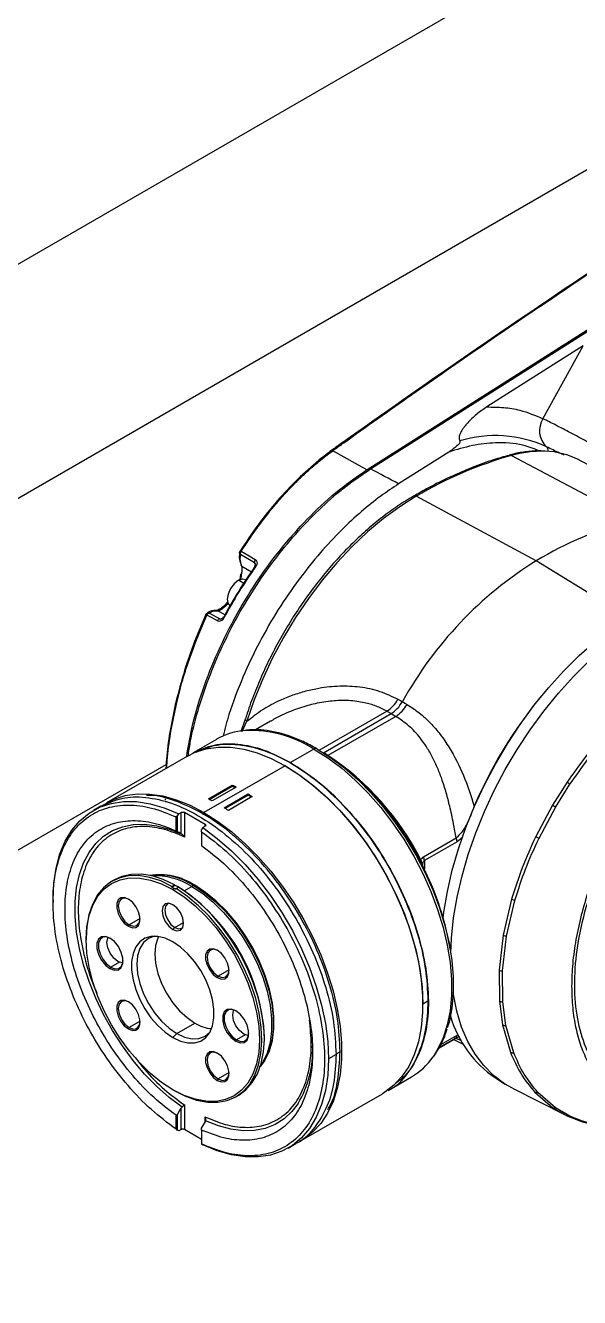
# Model space of a CAD drawing. Header units: millimetres. Extents: x 126 to 938, y 244 to 707.
# Drawn here: x 335.79 to 340.7, y 594.58 to 605.84 of the extents above; entities that cross this region are included whole.
import ezdxf

# ---------------------------------------------------------------- set-up
doc = ezdxf.new("R2010")
doc.units = ezdxf.units.MM

msp = doc.modelspace()

# ---------------------------------------------------------------- linework, layer by layer
at = {"color": 7, "linetype": 'Continuous', "lineweight": 25}
for p, q in [((365.351, 620.833), (270.403, 566.021)), ((347.136, 608.244), (308.504, 585.942)), ((338.829, 601.921), (343.322, 604.771)), ((338.845, 601.917), (343.322, 604.757)), ((340.728, 603.007), (339.875, 602.466)), ((340.372, 602.362), (340.728, 603.007)), ((338.812, 601.909), (338.51, 602.078)), ((339.537, 602.066), (339.094, 601.785)), ((340.093, 602.036), (341.279, 601.409)), ((341.78, 601.429), (340.693, 601.996)), ((340.312, 601.104), (339.25, 601.675)), ((337.818, 601.085), (337.695, 601.159)), ((337.818, 601.085), (337.824, 601.079)), ((337.825, 601.074), (337.818, 601.085)), ((341.026, 600.663), (340.312, 601.104)), ((337.705, 601.057), (337.791, 601.006)), ((337.723, 600.903), (337.675, 600.931)), ((337.387, 600.628), (337.301, 600.425)), ((337.387, 600.628), (337.391, 600.634)), ((337.419, 600.641), (337.512, 600.589)), ((337.557, 600.626), (337.491, 600.662)), ((337.31, 600.42), (337.396, 600.624)), ((337.512, 600.589), (337.521, 600.588)), ((337.119, 599.844), (337.073, 599.616)), ((337.08, 599.607), (337.127, 599.836)), ((338.39, 599.428), (338.988, 599.774)), ((338.428, 599.405), (339.028, 599.752)), ((339.069, 599.727), (338.468, 599.381)), ((338.988, 599.774), (339.028, 599.752)), ((339.028, 599.752), (339.069, 599.727)), ((337.736, 599.701), (337.696, 599.591)), ((337.708, 599.594), (337.75, 599.684)), ((337.96, 599.684), (337.827, 599.607)), ((337.482, 599.523), (337.275, 599.404)), ((338.344, 599.438), (338.137, 599.318)), ((319.787, 589.345), (337.035, 599.302)), ((337.225, 599.375), (336.508, 598.961)), ((338.088, 599.29), (337.37, 598.876)), ((338.092, 599.288), (338.088, 599.29)), ((338.664, 599.229), (338.631, 599.256)), ((337.409, 598.996), (337.621, 599.119)), ((337.417, 598.992), (337.621, 599.11)), ((337.656, 599.101), (337.444, 598.978)), ((337.621, 599.119), (337.621, 599.11)), ((337.621, 599.11), (337.647, 599.095)), ((340.585, 599.143), (340.457, 598.941)), ((340.485, 598.925), (340.611, 599.126)), ((337.028, 598.997), (337.028, 598.988)), ((337.028, 598.997), (337.028, 598.988)), ((337.028, 598.978), (337.029, 598.967)), ((337.55, 598.917), (337.763, 599.04)), ((337.763, 599.029), (337.559, 598.911)), ((337.798, 599.017), (337.586, 598.894)), ((337.763, 599.04), (337.763, 599.029)), ((337.79, 599.013), (337.763, 599.029)), ((340.457, 598.941), (340.308, 598.663)), ((336.458, 598.932), (336.391, 598.894)), ((337.137, 598.846), (337.123, 598.837)), ((337.123, 598.714), (337.123, 598.837)), ((337.137, 598.846), (337.147, 598.864)), ((337.137, 598.706), (337.137, 598.846)), ((337.147, 598.864), (337.169, 598.876)), ((337.169, 598.688), (337.169, 598.876)), ((337.197, 598.878), (337.381, 598.772)), ((337.197, 598.878), (337.197, 598.659)), ((337.359, 598.857), (337.37, 598.876)), ((339.766, 598.931), (339.763, 598.933)), ((340.337, 598.648), (340.485, 598.925)), ((337.123, 598.714), (337.137, 598.706)), ((337.359, 598.742), (337.349, 598.723)), ((337.349, 598.706), (337.349, 598.723)), ((337.381, 598.754), (337.359, 598.742)), ((337.381, 598.754), (337.381, 598.772)), ((337.169, 598.688), (337.176, 598.684)), ((337.349, 598.706), (337.349, 598.583)), ((339.602, 598.649), (339.313, 598.482)), ((339.611, 598.617), (339.322, 598.45)), ((339.662, 598.658), (339.611, 598.617)), ((339.304, 598.422), (339.306, 598.412)), ((339.322, 598.45), (339.322, 598.373)), ((336.578, 598.28), (336.555, 598.267)), ((337.084, 598.216), (337.113, 598.233)), ((337.087, 598.222), (337.11, 598.235)), ((337.094, 598.194), (337.101, 598.206)), ((337.11, 598.235), (337.113, 598.233)), ((337.123, 598.202), (337.145, 598.215)), ((337.135, 598.221), (337.131, 598.223)), ((337.196, 598.183), (337.262, 598.221)), ((337.289, 598.232), (337.28, 598.229)), ((336.034, 598.104), (336.034, 598.083)), ((340.094, 598.11), (340.019, 597.791)), ((340.049, 597.781), (340.124, 598.098)), ((336.805, 597.938), (336.708, 597.882)), ((336.708, 597.882), (336.701, 597.869)), ((337.112, 597.859), (337.094, 597.841)), ((337.112, 597.859), (337.189, 597.903)), ((336.327, 597.763), (336.327, 597.751)), ((339.55, 597.665), (339.544, 597.703)), ((340.019, 597.791), (339.983, 597.481)), ((340.013, 597.473), (340.049, 597.781)), ((336.545, 597.507), (336.537, 597.495)), ((336.621, 597.551), (336.545, 597.507)), ((337.592, 597.483), (337.495, 597.427)), ((339.983, 597.481), (339.986, 597.206)), ((337.495, 597.427), (337.488, 597.415)), ((340.016, 597.2), (340.013, 597.473)), ((339.308, 597.181), (339.353, 597.208)), ((339.308, 597.177), (339.308, 597.181)), ((339.986, 597.206), (340.014, 596.996)), ((340.044, 596.991), (340.016, 597.2)), ((336.805, 597.028), (336.708, 596.972)), ((336.708, 596.972), (336.701, 596.96)), ((337.13, 596.92), (337.094, 596.885)), ((337.13, 596.92), (337.289, 597.012)), ((340.014, 596.996), (340.084, 596.754)), ((340.113, 596.75), (340.044, 596.991)), ((337.658, 596.864), (337.651, 596.852)), ((337.735, 596.908), (337.658, 596.864)), ((337.905, 596.878), (337.905, 596.887)), ((339.454, 596.794), (339.585, 596.87)), ((339.456, 596.798), (339.602, 596.882)), ((339.467, 596.821), (339.611, 596.904)), ((339.583, 596.868), (339.664, 596.826)), ((339.602, 596.882), (339.636, 596.893)), ((338.54, 596.734), (338.473, 596.696)), ((338.537, 596.736), (338.576, 596.759)), ((337.592, 596.574), (337.495, 596.518)), ((337.495, 596.518), (337.488, 596.505)), ((339, 596.416), (339.207, 596.536)), ((339.951, 596.526), (340.037, 596.471)), ((337.094, 596.422), (337.105, 596.416)), ((337.655, 596.361), (337.678, 596.374)), ((338.232, 595.973), (338.95, 596.387)), ((340.101, 596.435), (340.573, 596.197)), ((340.3, 596.4), (340.458, 596.263)), ((340.484, 596.262), (340.327, 596.397)), ((337.176, 596.268), (337.169, 596.259)), ((337.169, 596.07), (337.169, 596.259)), ((337.197, 596.287), (337.197, 596.069)), ((340.458, 596.263), (340.573, 596.198)), ((340.609, 596.189), (340.484, 596.262)), ((337.137, 596.203), (337.123, 596.196)), ((337.123, 596.073), (337.123, 596.196)), ((337.137, 596.064), (337.137, 596.203)), ((337.349, 596.081), (337.381, 596.136)), ((337.381, 596.136), (337.381, 596.181)), ((337.385, 596.147), (337.381, 596.136)), ((340.573, 596.198), (340.585, 596.191)), ((337.123, 596.073), (337.137, 596.064)), ((337.147, 596.058), (337.137, 596.064)), ((337.169, 596.07), (337.147, 596.058)), ((337.349, 595.981), (337.197, 596.069)), ((337.349, 596.065), (337.349, 596.081)), ((337.349, 596.065), (337.349, 595.942)), ((337.349, 595.941), (337.359, 595.935)), ((338.116, 595.906), (338.183, 595.945))]:
    msp.add_line(p, q, dxfattribs=at)
at = {"color": 7, "linetype": 'Continuous', "lineweight": 25, "flags": 128}
for points in [[(338.596, 602.15), (338.596, 602.15), (338.594, 602.149)], [(338.498, 602.079), (338.497, 602.079), (338.497, 602.079)], [(339.25, 601.675), (339.104, 601.583), (338.96, 601.478), (338.818, 601.359), (338.68, 601.228), (338.546, 601.085), (338.417, 600.933), (338.295, 600.771), (338.181, 600.601), (338.075, 600.425), (337.978, 600.244), (337.891, 600.059), (337.815, 599.872), (337.75, 599.684)], [(337.701, 601.188), (337.77, 601.147), (337.824, 601.114)], [(337.819, 601.057), (337.819, 601.057), (337.819, 601.056), (337.82, 601.055), (337.822, 601.053)], [(337.675, 600.931), (337.637, 600.901), (337.606, 600.859), (337.585, 600.81), (337.577, 600.763), (337.585, 600.724), (337.606, 600.7), (337.606, 600.7)], [(337.675, 600.931), (337.712, 600.944), (337.743, 600.938)], [(337.489, 600.572), (337.437, 600.601), (337.396, 600.624)], [(339.489, 597.942), (339.495, 597.994), (339.526, 598.178), (339.569, 598.365), (339.624, 598.554), (339.69, 598.744), (339.767, 598.933), (339.854, 599.12), (339.951, 599.304), (340.057, 599.483), (340.171, 599.656), (340.292, 599.822), (340.42, 599.98), (340.554, 600.127), (340.692, 600.265), (340.834, 600.391), (340.979, 600.504), (341.126, 600.605)], [(339.556, 597.632), (339.562, 597.763), (339.581, 597.943), (339.612, 598.127), (339.655, 598.315), (339.71, 598.504), (339.776, 598.695), (339.853, 598.884), (339.941, 599.072), (340.038, 599.256), (340.144, 599.435), (340.258, 599.608), (340.38, 599.774), (340.509, 599.932), (340.642, 600.08), (340.781, 600.218), (340.924, 600.344), (341.069, 600.458), (341.215, 600.558)], [(337.127, 599.836), (337.125, 599.837), (337.123, 599.838), (337.122, 599.839), (337.121, 599.84), (337.12, 599.841), (337.119, 599.842), (337.119, 599.843), (337.119, 599.844)], [(339.127, 599.857), (339.15, 599.843), (339.168, 599.832)], [(337.736, 599.701), (337.735, 599.699), (337.736, 599.696), (337.739, 599.692), (337.744, 599.688), (337.75, 599.684)], [(337.225, 599.375), (337.293, 599.409), (337.391, 599.44), (337.496, 599.455), (337.607, 599.453), (337.723, 599.436), (337.842, 599.403), (337.964, 599.354), (338.088, 599.29)], [(338.344, 599.438), (338.468, 599.36), (338.59, 599.267), (338.709, 599.163), (338.825, 599.046), (338.936, 598.919), (339.041, 598.783), (339.139, 598.64), (339.228, 598.49), (339.309, 598.335), (339.379, 598.177), (339.439, 598.018), (339.488, 597.858), (339.525, 597.701), (339.55, 597.547), (339.562, 597.398), (339.562, 597.255), (339.55, 597.12), (339.525, 596.995), (339.488, 596.88), (339.439, 596.777), (339.399, 596.713)], [(338.371, 599.439), (338.494, 599.361), (338.614, 599.27), (338.733, 599.167), (338.847, 599.051), (338.957, 598.926), (339.061, 598.791), (339.158, 598.649), (339.246, 598.5), (339.326, 598.347), (339.396, 598.191), (339.455, 598.033), (339.503, 597.876), (339.54, 597.72), (339.565, 597.567), (339.577, 597.42), (339.577, 597.279), (339.565, 597.145), (339.54, 597.021), (339.525, 596.97)], [(338.088, 599.29), (338.211, 599.211), (338.333, 599.119), (338.453, 599.015), (338.569, 598.898), (338.68, 598.771), (338.785, 598.635), (338.882, 598.491), (338.972, 598.341), (339.052, 598.187), (339.123, 598.029), (339.183, 597.87), (339.232, 597.71), (339.269, 597.553), (339.293, 597.399), (339.306, 597.249), (339.306, 597.107), (339.293, 596.972), (339.269, 596.847), (339.232, 596.732), (339.183, 596.629), (339.123, 596.539), (339.052, 596.462), (338.972, 596.401), (338.95, 596.387)], [(338.091, 599.288), (338.218, 599.207), (338.344, 599.111), (338.467, 599.002), (338.586, 598.881), (338.699, 598.749), (338.806, 598.607), (338.905, 598.457), (338.995, 598.301), (339.075, 598.141), (339.145, 597.978), (339.202, 597.813), (339.248, 597.65), (339.281, 597.489), (339.301, 597.332), (339.308, 597.181)], [(338.466, 599.38), (338.467, 599.38), (338.468, 599.381)], [(336.034, 598.104), (336.04, 598.249), (336.061, 598.384), (336.095, 598.509), (336.142, 598.621), (336.201, 598.719), (336.272, 598.803), (336.354, 598.871), (336.446, 598.922), (336.548, 598.956), (336.657, 598.973), (336.773, 598.972), (336.894, 598.953), (337.019, 598.917), (337.147, 598.864)], [(336.47, 598.937), (336.486, 598.948), (336.576, 598.994), (336.673, 599.025), (336.778, 599.04), (336.889, 599.039), (337.005, 599.022), (337.125, 598.989), (337.247, 598.94), (337.37, 598.876)], [(337.37, 598.876), (337.493, 598.797), (337.616, 598.705), (337.735, 598.6), (337.851, 598.484), (337.962, 598.357), (338.067, 598.221), (338.165, 598.077), (338.254, 597.927), (338.335, 597.772), (338.405, 597.615), (338.465, 597.455), (338.514, 597.296), (338.551, 597.138), (338.576, 596.984), (338.588, 596.835), (338.588, 596.692), (338.576, 596.558), (338.551, 596.432), (338.514, 596.318), (338.465, 596.215), (338.405, 596.124), (338.335, 596.048), (338.254, 595.986), (338.213, 595.963)], [(337.176, 596.268), (337.063, 596.354), (336.952, 596.452), (336.845, 596.561), (336.744, 596.681), (336.649, 596.81), (336.561, 596.945), (336.482, 597.087), (336.412, 597.232), (336.353, 597.379), (336.305, 597.527), (336.268, 597.673), (336.243, 597.817), (336.231, 597.955), (336.231, 598.087), (336.243, 598.212), (336.268, 598.326), (336.305, 598.43), (336.353, 598.522), (336.412, 598.601), (336.482, 598.666), (336.561, 598.716), (336.649, 598.75), (336.744, 598.769), (336.845, 598.772), (336.952, 598.758), (337.063, 598.729), (337.176, 598.684)], [(337.359, 598.742), (337.487, 598.647), (337.613, 598.538), (337.734, 598.417), (337.85, 598.284), (337.959, 598.141), (338.06, 597.99), (338.153, 597.832), (338.235, 597.67), (338.306, 597.504), (338.365, 597.337), (338.412, 597.171), (338.446, 597.008), (338.466, 596.849), (338.473, 596.696)], [(337.169, 598.688), (337.151, 598.698), (337.137, 598.706)], [(337.087, 598.222), (336.987, 598.27), (336.888, 598.302), (336.793, 598.317), (336.703, 598.315), (336.62, 598.296), (336.546, 598.261), (336.48, 598.21), (336.425, 598.143), (336.382, 598.063), (336.351, 597.97), (336.333, 597.866), (336.327, 597.763)], [(337.094, 596.422), (336.994, 596.487), (336.896, 596.567), (336.801, 596.659), (336.711, 596.762), (336.627, 596.875), (336.552, 596.995), (336.486, 597.12), (336.43, 597.248), (336.385, 597.378), (336.353, 597.506), (336.334, 597.631), (336.327, 597.751), (336.334, 597.863), (336.353, 597.965), (336.385, 598.056), (336.43, 598.134), (336.486, 598.199), (336.552, 598.247), (336.627, 598.28), (336.711, 598.297), (336.801, 598.296), (336.896, 598.278), (336.994, 598.244), (337.094, 598.194)], [(337.11, 598.235), (337.009, 598.283), (336.911, 598.315), (336.816, 598.33), (336.726, 598.328), (336.643, 598.309), (336.578, 598.28)], [(339.331, 598.353), (339.331, 598.353), (339.331, 598.353), (339.331, 598.352)], [(337.094, 598.194), (337.194, 598.128), (337.293, 598.049), (337.388, 597.957), (337.478, 597.854), (337.561, 597.741), (337.637, 597.621), (337.703, 597.496), (337.759, 597.367), (337.803, 597.238), (337.835, 597.109), (337.855, 596.984), (337.861, 596.865), (337.855, 596.753), (337.835, 596.651), (337.803, 596.56), (337.759, 596.481), (337.703, 596.417), (337.637, 596.368), (337.561, 596.335), (337.478, 596.319), (337.388, 596.32), (337.293, 596.337), (337.194, 596.372), (337.094, 596.422)], [(337.105, 596.416), (337.206, 596.365), (337.305, 596.331), (337.401, 596.313), (337.491, 596.311), (337.575, 596.327), (337.652, 596.36), (337.719, 596.408), (337.776, 596.472), (337.821, 596.55), (337.854, 596.641), (337.875, 596.743), (337.883, 596.855), (337.877, 596.974), (337.859, 597.1), (337.828, 597.229), (337.784, 597.359), (337.73, 597.489), (337.664, 597.615), (337.589, 597.737), (337.506, 597.851), (337.417, 597.957), (337.322, 598.051), (337.223, 598.133), (337.123, 598.202)], [(337.678, 596.374), (337.741, 596.421), (337.798, 596.485), (337.844, 596.563), (337.877, 596.654), (337.898, 596.756), (337.905, 596.868), (337.9, 596.987), (337.881, 597.113), (337.85, 597.242), (337.807, 597.372), (337.752, 597.502), (337.687, 597.628), (337.612, 597.75), (337.529, 597.864), (337.439, 597.97), (337.344, 598.064), (337.246, 598.147), (337.145, 598.215)], [(337.262, 598.221), (337.359, 598.158), (337.453, 598.081), (337.544, 597.991), (337.63, 597.89), (337.709, 597.781), (337.779, 597.664), (337.84, 597.542), (337.89, 597.418), (337.929, 597.294), (337.955, 597.171), (337.968, 597.053), (337.968, 596.942), (337.955, 596.839), (337.929, 596.747), (337.89, 596.667), (337.873, 596.641)], [(337.28, 598.229), (337.376, 598.166), (337.47, 598.089), (337.56, 597.999), (337.646, 597.899), (337.724, 597.789), (337.795, 597.673), (337.855, 597.552), (337.905, 597.428), (337.944, 597.304), (337.97, 597.182), (337.983, 597.064), (337.983, 596.953), (337.97, 596.851), (337.944, 596.759), (337.905, 596.679), (337.869, 596.628)], [(337.866, 596.624), (337.913, 596.687), (337.951, 596.766), (337.977, 596.858), (337.99, 596.96), (337.99, 597.071), (337.977, 597.188), (337.951, 597.31), (337.913, 597.433), (337.863, 597.557), (337.802, 597.678), (337.732, 597.794), (337.654, 597.903), (337.569, 598.003), (337.478, 598.092), (337.384, 598.169), (337.289, 598.232)], [(336.701, 598.11), (336.665, 598.124), (336.633, 598.121), (336.61, 598.102), (336.598, 598.07), (336.598, 598.028), (336.61, 597.982), (336.633, 597.936), (336.665, 597.897), (336.701, 597.869)], [(336.704, 598.108), (336.67, 598.119), (336.639, 598.113), (336.618, 598.089), (336.61, 598.05), (336.618, 598.003), (336.639, 597.954), (336.67, 597.912), (336.708, 597.882)], [(336.701, 597.869), (336.736, 597.856), (336.768, 597.859), (336.791, 597.877), (336.803, 597.91), (336.803, 597.951), (336.791, 597.998), (336.768, 598.043), (336.736, 598.082), (336.701, 598.11)], [(337.094, 598.06), (337.058, 598.073), (337.027, 598.067), (337.007, 598.043), (336.999, 598.006), (337.007, 597.96), (337.027, 597.912), (337.058, 597.871), (337.094, 597.841)], [(337.058, 598.073), (337.049, 598.069), (337.03, 598.047), (337.024, 598.012), (337.03, 597.969), (337.049, 597.925), (337.078, 597.886), (337.112, 597.859)], [(337.094, 597.841), (337.131, 597.829), (337.161, 597.835), (337.182, 597.858), (337.189, 597.896), (337.182, 597.942), (337.161, 597.99), (337.131, 598.031), (337.094, 598.06)], [(336.708, 597.882), (336.745, 597.869), (336.776, 597.875), (336.797, 597.899), (336.805, 597.934)], [(337.112, 597.859), (337.146, 597.847), (337.174, 597.853), (337.182, 597.858)], [(336.537, 597.764), (336.498, 597.779), (336.462, 597.776), (336.436, 597.755), (336.423, 597.719), (336.423, 597.672), (336.436, 597.62), (336.462, 597.569), (336.498, 597.526), (336.537, 597.495)], [(336.541, 597.762), (336.507, 597.774), (336.474, 597.771), (336.45, 597.751), (336.437, 597.718), (336.437, 597.674), (336.45, 597.625), (336.474, 597.577), (336.507, 597.536), (336.545, 597.507)], [(336.511, 597.726), (336.518, 597.765), (336.521, 597.771)], [(336.652, 597.545), (336.645, 597.545), (336.608, 597.558), (336.571, 597.588), (336.539, 597.63), (336.518, 597.679), (336.511, 597.726)], [(336.537, 597.495), (336.577, 597.48), (336.612, 597.483), (336.638, 597.504), (336.652, 597.54), (336.652, 597.586), (336.638, 597.638), (336.612, 597.689), (336.577, 597.733), (336.537, 597.764)], [(337.094, 597.731), (337.027, 597.763), (336.962, 597.779), (336.901, 597.779), (336.847, 597.763), (336.802, 597.732), (336.766, 597.686), (336.742, 597.627), (336.729, 597.558), (336.729, 597.479), (336.742, 597.396), (336.766, 597.309), (336.802, 597.222), (336.847, 597.138), (336.901, 597.059), (336.962, 596.99), (337.027, 596.931), (337.094, 596.885)], [(336.932, 597.781), (336.88, 597.761), (336.836, 597.725), (336.803, 597.673), (336.783, 597.608), (336.776, 597.532), (336.783, 597.449), (336.803, 597.361), (336.836, 597.271), (336.88, 597.184), (336.933, 597.102), (336.994, 597.029), (337.061, 596.968), (337.13, 596.92)], [(336.968, 597.778), (336.962, 597.765), (336.942, 597.7), (336.935, 597.624), (336.942, 597.541), (336.962, 597.452), (336.995, 597.363), (337.039, 597.276), (337.092, 597.194), (337.153, 597.121), (337.22, 597.06), (337.289, 597.012)], [(337.094, 596.885), (337.162, 596.853), (337.227, 596.837), (337.287, 596.837), (337.341, 596.853), (337.387, 596.884), (337.422, 596.93), (337.447, 596.989), (337.459, 597.058), (337.459, 597.136), (337.447, 597.22), (337.422, 597.307), (337.387, 597.394), (337.341, 597.478), (337.287, 597.556), (337.227, 597.626), (337.162, 597.685), (337.094, 597.731)], [(337.488, 597.656), (337.452, 597.669), (337.421, 597.666), (337.398, 597.648), (337.385, 597.615), (337.385, 597.574), (337.398, 597.527), (337.421, 597.482), (337.452, 597.443), (337.488, 597.415)], [(337.492, 597.654), (337.458, 597.665), (337.426, 597.658), (337.405, 597.634), (337.398, 597.595), (337.405, 597.548), (337.426, 597.5), (337.458, 597.457), (337.495, 597.427)], [(337.488, 597.415), (337.524, 597.401), (337.555, 597.404), (337.578, 597.423), (337.591, 597.455), (337.591, 597.497), (337.578, 597.543), (337.555, 597.589), (337.524, 597.628), (337.488, 597.656)], [(336.545, 597.507), (336.582, 597.493), (336.615, 597.496), (336.639, 597.515), (336.652, 597.549), (336.654, 597.566)], [(337.495, 597.427), (337.532, 597.414), (337.564, 597.42), (337.585, 597.445), (337.592, 597.479)], [(340.101, 596.435), (340.032, 596.475), (339.935, 596.547), (339.849, 596.635), (339.772, 596.736), (339.707, 596.85), (339.652, 596.977), (339.61, 597.116), (339.579, 597.264), (339.577, 597.279)], [(336.701, 597.201), (336.665, 597.214), (336.633, 597.211), (336.61, 597.193), (336.598, 597.161), (336.598, 597.119), (336.61, 597.072), (336.633, 597.027), (336.665, 596.988), (336.701, 596.96)], [(336.704, 597.199), (336.67, 597.21), (336.639, 597.204), (336.618, 597.179), (336.61, 597.141), (336.618, 597.093), (336.639, 597.045), (336.67, 597.002), (336.708, 596.972)], [(336.701, 596.96), (336.736, 596.947), (336.768, 596.95), (336.791, 596.968), (336.803, 597), (336.803, 597.042), (336.791, 597.089), (336.768, 597.134), (336.736, 597.173), (336.701, 597.201)], [(337.651, 597.121), (337.611, 597.136), (337.576, 597.133), (337.55, 597.112), (337.536, 597.076), (337.536, 597.029), (337.55, 596.977), (337.576, 596.926), (337.611, 596.883), (337.651, 596.852)], [(336.708, 596.972), (336.745, 596.959), (336.776, 596.965), (336.797, 596.99), (336.805, 597.024)], [(337.655, 597.119), (337.621, 597.131), (337.588, 597.128), (337.563, 597.109), (337.55, 597.075), (337.55, 597.031), (337.563, 596.982), (337.588, 596.934), (337.621, 596.893), (337.658, 596.864)], [(337.625, 597.083), (337.632, 597.122), (337.635, 597.128)], [(337.765, 596.902), (337.759, 596.902), (337.722, 596.915), (337.685, 596.945), (337.653, 596.988), (337.632, 597.036), (337.625, 597.083)], [(337.651, 596.852), (337.691, 596.837), (337.726, 596.84), (337.752, 596.861), (337.766, 596.897), (337.766, 596.943), (337.752, 596.995), (337.726, 597.046), (337.691, 597.09), (337.651, 597.121)], [(337.13, 596.92), (337.199, 596.888), (337.265, 596.873), (337.326, 596.875), (337.38, 596.895), (337.423, 596.931)], [(337.658, 596.864), (337.696, 596.85), (337.729, 596.853), (337.753, 596.872), (337.766, 596.906), (337.768, 596.923)], [(338.473, 596.696), (338.466, 596.551), (338.446, 596.415), (338.412, 596.291), (338.365, 596.179), (338.306, 596.08), (338.235, 595.997), (338.153, 595.929), (338.06, 595.878), (337.959, 595.843), (337.85, 595.827), (337.734, 595.828), (337.613, 595.846), (337.487, 595.882), (337.359, 595.935)], [(337.488, 596.746), (337.452, 596.76), (337.421, 596.757), (337.398, 596.738), (337.385, 596.706), (337.385, 596.664), (337.398, 596.618), (337.421, 596.572), (337.452, 596.533), (337.488, 596.505)], [(337.492, 596.744), (337.458, 596.755), (337.426, 596.749), (337.405, 596.725), (337.398, 596.686), (337.405, 596.639), (337.426, 596.59), (337.458, 596.548), (337.495, 596.518)], [(337.488, 596.505), (337.524, 596.492), (337.555, 596.495), (337.578, 596.514), (337.591, 596.546), (337.591, 596.587), (337.578, 596.634), (337.555, 596.679), (337.524, 596.718), (337.488, 596.746)], [(337.495, 596.518), (337.532, 596.505), (337.564, 596.511), (337.585, 596.535), (337.592, 596.57)], [(337.137, 596.203), (337.155, 596.234), (337.169, 596.259)], [(338.203, 596.301), (338.149, 596.229), (338.079, 596.165), (338, 596.115), (337.912, 596.08), (337.817, 596.062), (337.716, 596.059), (337.609, 596.073), (337.498, 596.102), (337.385, 596.147)]]:
    msp.add_lwpolyline(points, dxfattribs=at)
at = {"color": 7, "linetype": 'Continuous', "lineweight": 25}
for centre, radius, start, end in [((340.535, 602.256), 0.194, 147.0692, 227.3399), ((339.951, 601.124), 1.088, 65.4397, 106.886), ((338.601, 602.137), 0.014, 59.3895, 110.5784), ((340.375, 602.08), 0.0438, 348.464, 49.7187), ((338.394, 601.99), 0.00781, 115.8933, 159.253), ((338.395, 601.984), 0.0134, 58.3052, 111.1472), ((338.503, 602.066), 0.0141, 59.7869, 110.5511), ((341.08, 598.565), 3.609, 105.8767, 120.486), ((340.079, 602.012), 0.028, 60.0731, 105.6276), ((340.364, 601.086), 0.988, 88.5248, 105.8792), ((340.369, 601.359), 0.715, 63.0548, 88.392), ((322.335, 570.484), 35.505, 61.8348, 62.2898), ((339.236, 601.654), 0.0244, 56.4207, 115.0341), ((342.168, 597.949), 3.661, 106.1219, 120.4707), ((337.846, 601.095), 0.0291, 137.9392, 199.9273), ((342.13, 598.193), 3.433, 121.9892, 151.0059), ((341.231, 598.634), 4.175, 144.5796, 151.9539), ((337.718, 601.074), 0.021, 193.6445, 234.4726), ((337.82, 601.044), 0.0138, 47.3589, 91.73), ((337.482, 600.642), 0.0222, 64.6382, 91.0903), ((337.513, 600.563), 0.0261, 93.1894, 160.2242), ((337.537, 600.593), 0.00947, 56.1565, 84.5926), ((337.56, 600.627), 0.033, 227.5418, 245.4064), ((337.315, 600.437), 0.0178, 220.1088, 253.3263), ((343.404, 597.379), 3.958, 138.3538, 156.8846), ((338.845, 600.009), 0.276, 301.2649, 331.741), ((338.905, 599.982), 0.303, 302.6728, 330.3334), ((337.083, 599.616), 0.0103, 183.9135, 252.6305), ((337.784, 598.994), 0.61, 94.4519, 119.682), ((337.783, 598.564), 1.038, 57.2988, 92.585), ((338.359, 599.419), 0.0238, 57.5695, 126.8668), ((337.128, 597.36), 2.425, 26.8731, 56.4463), ((337.008, 597.279), 2.558, 27.2509, 49.6714), ((338.563, 596.097), 3.657, 55.9405, 56.4375), ((340.835, 599.531), 0.701, 237.3712, 239.9724), ((339.54, 598.615), 0.0708, 1.7795, 29.2274), ((340.449, 598.892), 0.268, 238.4666, 245.2686), ((339.313, 598.413), 0.0484, 116.8878, 129.3384), ((339.32, 598.417), 0.0166, 164.2915, 201.3717), ((339.251, 598.448), 0.0708, 1.7778, 29.229), ((336.98, 597.772), 0.553, 56.083, 99.6187), ((336.964, 597.746), 0.577, 56.7974, 96.994), ((336.936, 597.708), 0.608, 57.5182, 92.7662), ((337.137, 597.275), 2.444, 10.0785, 26.1327), ((336.233, 596.811), 1.674, 2.6054, 57.3946), ((337.301, 598.155), 0.077, 106.5441, 120.4872), ((340.155, 598.219), 0.125, 240.9194, 255.4658), ((336.228, 596.808), 1.68, 17.8228, 42.1717), ((340.064, 597.876), 0.0957, 242.2109, 261.121), ((340.018, 597.55), 0.0778, 243.4833, 266.5085), ((340.014, 597.266), 0.0659, 244.4191, 271.1942), ((340.523, 597.362), 1.013, 196.5407, 235.5875), ((337.457, 597.279), 0.316, 237.8205, 266.6071), ((340.039, 597.049), 0.0586, 245.1025, 274.6909), ((337.41, 596.772), 0.923, 329.3294, 2.2714), ((339.585, 596.902), 0.0262, 310.7938, 4.8109), ((338.899, 597.062), 0.61, 300.3313, 325.0553), ((340.105, 596.8), 0.0512, 245.6542, 278.6288), ((340.317, 596.437), 0.0408, 245.7815, 284.246), ((340.474, 596.297), 0.0364, 245.1924, 286.2148), ((340.599, 596.221), 0.0337, 244.601, 287.1935)]:
    msp.add_arc(centre, radius, start, end, dxfattribs=at)
for points, knots in [([(340.777, 603.653), (340.408, 603.404), (339.677, 602.911), (338.956, 602.403), (338.599, 602.15)], [0, 0, 0, 0, 0.504224, 1, 1, 1, 1]), ([(338.608, 602.149), (338.809, 602.292), (339.212, 602.578), (339.939, 603.082), (340.469, 603.44), (340.794, 603.658)], [0, 0, 0, 0, 0.278276, 0.55796, 1, 1, 1, 1]), ([(339.875, 602.466), (339.843, 602.444), (339.783, 602.403), (339.706, 602.33), (339.654, 602.264), (339.631, 602.214), (339.627, 602.184), (339.633, 602.171), (339.635, 602.165)], [0, 0, 0, 0, 0.282125, 0.54349, 0.785693, 0.895454, 0.953269, 1, 1, 1, 1]), ([(339.875, 602.466), (339.925, 602.465), (340.023, 602.464), (340.193, 602.437), (340.305, 602.39), (340.372, 602.362)], [0, 0, 0, 0, 0.29153, 0.57263, 1, 1, 1, 1]), ([(340.916, 602.076), (340.864, 602.104), (340.763, 602.159), (340.62, 602.235), (340.491, 602.302), (340.41, 602.343), (340.372, 602.362)], [0, 0, 0, 0, 0.291594, 0.557463, 0.794449, 1, 1, 1, 1]), ([(338.596, 602.15), (338.581, 602.139), (338.548, 602.116), (338.516, 602.092), (338.498, 602.079)], [0, 0, 0, 0, 0.452501, 1, 1, 1, 1]), ([(338.51, 602.078), (338.528, 602.091), (338.561, 602.115), (338.594, 602.138), (338.608, 602.149)], [0, 0, 0, 0, 0.559696, 1, 1, 1, 1]), ([(339.635, 602.165), (339.636, 602.163), (339.638, 602.159), (339.63, 602.137), (339.604, 602.114), (339.577, 602.093), (339.555, 602.078), (339.544, 602.071), (339.537, 602.066)], [0, 0, 0, 0, 0.042951, 0.100812, 0.459041, 0.724031, 0.822123, 1, 1, 1, 1]), ([(340.339, 602.077), (340.291, 602.096), (340.168, 602.144), (339.964, 602.153), (339.742, 602.129), (339.607, 602.087), (339.537, 602.066)], [0, 0, 0, 0, 0.186025, 0.483423, 0.733873, 1, 1, 1, 1]), ([(340.561, 602.04), (340.547, 602.046), (340.493, 602.068), (340.442, 602.094), (340.404, 602.114)], [0, 0, 0, 0, 0.260046, 1, 1, 1, 1]), ([(345.184, 602.111), (345.078, 602.029), (344.853, 601.856), (344.52, 601.605), (344.174, 601.348), (343.835, 601.098), (343.487, 600.844), (343.15, 600.597), (342.816, 600.359), (342.501, 600.186), (342.231, 600.032), (342.001, 599.884), (341.795, 599.729), (341.617, 599.562), (341.461, 599.394), (341.314, 599.211), (341.177, 599.015), (341.052, 598.81), (340.941, 598.597), (340.845, 598.38), (340.765, 598.161), (340.702, 597.942), (340.657, 597.727), (340.63, 597.517), (340.623, 597.317), (340.634, 597.127), (340.663, 596.951), (340.711, 596.789), (340.778, 596.645), (340.861, 596.52), (340.961, 596.415), (341.076, 596.333), (341.204, 596.275), (341.345, 596.24), (341.496, 596.232), (341.623, 596.242), (341.697, 596.262), (341.72, 596.268)], [0, 0, 0, 0, 0.04659, 0.097949, 0.143742, 0.195198, 0.243679, 0.29212, 0.339654, 0.385153, 0.415758, 0.447037, 0.479331, 0.504731, 0.531198, 0.558287, 0.585816, 0.613557, 0.641265, 0.668577, 0.695441, 0.721679, 0.747031, 0.771324, 0.794484, 0.816266, 0.836769, 0.856069, 0.874217, 0.891392, 0.907837, 0.923838, 0.939837, 0.956275, 0.973477, 0.991785, 1, 1, 1, 1]), ([(338.387, 601.992), (338.323, 601.938), (338.194, 601.827), (338.017, 601.635), (337.845, 601.423), (337.742, 601.269), (337.69, 601.19)], [0, 0, 0, 0, 0.233978, 0.478361, 0.734755, 1, 1, 1, 1]), ([(337.701, 601.188), (337.724, 601.223), (337.775, 601.303), (337.861, 601.422), (337.949, 601.537), (338.038, 601.643), (338.124, 601.737), (338.215, 601.83), (338.306, 601.915), (338.371, 601.969), (338.402, 601.995)], [0, 0, 0, 0, 0.117577, 0.265083, 0.409896, 0.521417, 0.651566, 0.765862, 0.884912, 1, 1, 1, 1]), ([(338.498, 602.079), (338.481, 602.067), (338.445, 602.04), (338.41, 602.012), (338.39, 601.997)], [0, 0, 0, 0, 0.448212, 1, 1, 1, 1]), ([(338.402, 601.995), (338.422, 602.011), (338.457, 602.04), (338.494, 602.066), (338.51, 602.078)], [0, 0, 0, 0, 0.564283, 1, 1, 1, 1]), ([(340.072, 602.037), (340.026, 602.025), (339.915, 601.994), (339.741, 601.929), (339.549, 601.847), (339.377, 601.761), (339.27, 601.701), (339.226, 601.676)], [0, 0, 0, 0, 0.1550809, 0.3748174, 0.6016977, 0.8356928, 1, 1, 1, 1]), ([(340.375, 602.075), (340.361, 602.076), (340.307, 602.08), (340.213, 602.069), (340.127, 602.055), (340.08, 602.04), (340.072, 602.038)], [0, 0, 0, 0, 0.142636, 0.521441, 0.919425, 1, 1, 1, 1]), ([(341.11, 596.388), (341.074, 596.407), (340.972, 596.459), (340.841, 596.612), (340.729, 596.829), (340.664, 597.092), (340.645, 597.387), (340.675, 597.708), (340.75, 598.044), (340.869, 598.385), (341.027, 598.721), (341.211, 599.024), (341.407, 599.288), (341.607, 599.511), (341.818, 599.707), (342.042, 599.869), (342.266, 600.013), (342.549, 600.174), (342.895, 600.365), (343.272, 600.645), (343.656, 600.925), (344.041, 601.209), (344.426, 601.495), (344.81, 601.785), (345.064, 601.982), (345.192, 602.081)], [0, 0, 0, 0, 0.015151, 0.043239, 0.07368, 0.107159, 0.144381, 0.184781, 0.228419, 0.27393, 0.321059, 0.368177, 0.407242, 0.444936, 0.481352, 0.515661, 0.549011, 0.581618, 0.638568, 0.69824, 0.75821, 0.818307, 0.878586, 0.939125, 1, 1, 1, 1]), ([(337.218, 599.374), (337.231, 599.456), (337.263, 599.654), (337.357, 599.963), (337.49, 600.301), (337.656, 600.631), (337.851, 600.946), (338.069, 601.239), (338.308, 601.503), (338.558, 601.734), (338.741, 601.86), (338.829, 601.921)], [0, 0, 0, 0, 0.080561, 0.194084, 0.312193, 0.431541, 0.552105, 0.67023, 0.785802, 0.895886, 1, 1, 1, 1]), ([(337.23, 599.374), (337.236, 599.416), (337.256, 599.552), (337.316, 599.782), (337.41, 600.066), (337.529, 600.347), (337.67, 600.623), (337.831, 600.887), (338.01, 601.138), (338.203, 601.369), (338.407, 601.578), (338.62, 601.764), (338.771, 601.867), (338.845, 601.917)], [0, 0, 0, 0, 0.040462, 0.133606, 0.23048, 0.329636, 0.429529, 0.530458, 0.629858, 0.727365, 0.822605, 0.913309, 1, 1, 1, 1]), ([(338.845, 601.917), (338.842, 601.918), (338.837, 601.921), (338.831, 601.921), (338.829, 601.921)], [0, 0, 0, 0, 0.581218, 1, 1, 1, 1]), ([(339.094, 601.785), (339.041, 601.749), (338.927, 601.674), (338.758, 601.537), (338.578, 601.371), (338.393, 601.171), (338.205, 600.937), (338.024, 600.673), (337.857, 600.383), (337.711, 600.073), (337.602, 599.794), (337.556, 599.616), (337.54, 599.552)], [0, 0, 0, 0, 0.069089, 0.147121, 0.234859, 0.332794, 0.44098, 0.55883, 0.677556, 0.801703, 0.928642, 1, 1, 1, 1]), ([(339.226, 601.676), (339.202, 601.662), (339.131, 601.62), (339.015, 601.541), (338.881, 601.438), (338.75, 601.322), (338.622, 601.197), (338.498, 601.062), (338.379, 600.918), (338.266, 600.766), (338.16, 600.608), (338.061, 600.445), (337.971, 600.276), (337.888, 600.105), (337.816, 599.931), (337.765, 599.796), (337.742, 599.719), (337.737, 599.701)], [0, 0, 0, 0, 0.033275, 0.098221, 0.165417, 0.234659, 0.305711, 0.37831, 0.452169, 0.52698, 0.602425, 0.678172, 0.75389, 0.829242, 0.903901, 0.977546, 1, 1, 1, 1]), ([(337.686, 601.175), (337.686, 601.178), (337.686, 601.184), (337.689, 601.188), (337.69, 601.19)], [0, 0, 0, 0, 0.575848, 1, 1, 1, 1]), ([(337.69, 601.19), (337.69, 601.19), (337.691, 601.192), (337.695, 601.19), (337.698, 601.189), (337.701, 601.188)], [0, 0, 0, 0, 0.122713, 0.362139, 1, 1, 1, 1]), ([(337.686, 601.179), (337.684, 601.164), (337.68, 601.127), (337.691, 601.091), (337.697, 601.069)], [0, 0, 0, 0, 0.407484, 1, 1, 1, 1]), ([(337.695, 601.159), (337.692, 601.161), (337.688, 601.166), (337.686, 601.172), (337.686, 601.175)], [0, 0, 0, 0, 0.547763, 1, 1, 1, 1]), ([(337.705, 601.057), (337.699, 601.078), (337.689, 601.111), (337.693, 601.146), (337.695, 601.159)], [0, 0, 0, 0, 0.619603, 1, 1, 1, 1]), ([(337.693, 601.167), (337.693, 601.169), (337.693, 601.173), (337.695, 601.178), (337.697, 601.183), (337.699, 601.187), (337.701, 601.188)], [0, 0, 0, 0, 0.235182, 0.491626, 0.752254, 1, 1, 1, 1]), ([(337.695, 601.159), (337.694, 601.16), (337.693, 601.163), (337.693, 601.165), (337.693, 601.167)], [0, 0, 0, 0, 0.453279, 1, 1, 1, 1]), ([(337.824, 601.079), (337.824, 601.078), (337.826, 601.075), (337.825, 601.07), (337.823, 601.064), (337.821, 601.06), (337.819, 601.057)], [0, 0, 0, 0, 0.161892, 0.377798, 0.657663, 1, 1, 1, 1]), ([(337.824, 601.114), (337.829, 601.11), (337.838, 601.103), (337.841, 601.085), (337.838, 601.068), (337.832, 601.059), (337.829, 601.054)], [0, 0, 0, 0, 0.254578, 0.521759, 0.753386, 1, 1, 1, 1]), ([(337.822, 601.053), (337.766, 600.971), (337.666, 600.825), (337.58, 600.67), (337.543, 600.601)], [0, 0, 0, 0, 0.559162, 1, 1, 1, 1]), ([(337.696, 600.99), (337.693, 600.975), (337.69, 600.954), (337.683, 600.934), (337.681, 600.928)], [0, 0, 0, 0, 0.727272, 1, 1, 1, 1]), ([(337.694, 600.938), (337.694, 600.939), (337.7, 600.956), (337.703, 600.974), (337.706, 600.992)], [0, 0, 0, 0, 0.055121, 1, 1, 1, 1]), ([(337.706, 600.992), (337.707, 601.004), (337.71, 601.026), (337.707, 601.048), (337.705, 601.057)], [0, 0, 0, 0, 0.572009, 1, 1, 1, 1]), ([(337.581, 600.742), (337.573, 600.733), (337.557, 600.712), (337.53, 600.689), (337.505, 600.671), (337.489, 600.666), (337.481, 600.664)], [0, 0, 0, 0, 0.290149, 0.613164, 0.82211, 1, 1, 1, 1]), ([(337.396, 600.624), (337.394, 600.624), (337.392, 600.625), (337.389, 600.627), (337.387, 600.628), (337.387, 600.628)], [0, 0, 0, 0, 0.466169, 0.805912, 1, 1, 1, 1]), ([(337.481, 600.664), (337.471, 600.664), (337.448, 600.662), (337.415, 600.656), (337.398, 600.641), (337.39, 600.633)], [0, 0, 0, 0, 0.326661, 0.673424, 1, 1, 1, 1]), ([(337.391, 600.634), (337.392, 600.635), (337.394, 600.639), (337.402, 600.642), (337.411, 600.643), (337.416, 600.642), (337.419, 600.641)], [0, 0, 0, 0, 0.081628, 0.447353, 0.733525, 1, 1, 1, 1]), ([(337.396, 600.624), (337.397, 600.626), (337.4, 600.631), (337.406, 600.637), (337.412, 600.641), (337.417, 600.641), (337.419, 600.641)], [0, 0, 0, 0, 0.283797, 0.567683, 0.811628, 1, 1, 1, 1]), ([(337.419, 600.641), (337.429, 600.647), (337.45, 600.662), (337.477, 600.662), (337.491, 600.662)], [0, 0, 0, 0, 0.448953, 1, 1, 1, 1]), ([(337.491, 600.662), (337.5, 600.665), (337.521, 600.67), (337.552, 600.695), (337.573, 600.715), (337.584, 600.728), (337.584, 600.728)], [0, 0, 0, 0, 0.23018, 0.564866, 0.996489, 1, 1, 1, 1]), ([(337.547, 600.597), (337.543, 600.592), (337.536, 600.581), (337.521, 600.571), (337.507, 600.567), (337.496, 600.569), (337.491, 600.571), (337.489, 600.572)], [0, 0, 0, 0, 0.275556, 0.534974, 0.772732, 0.887537, 1, 1, 1, 1]), ([(337.538, 600.603), (337.537, 600.6), (337.534, 600.596), (337.528, 600.591), (337.523, 600.588), (337.52, 600.587), (337.518, 600.587)], [0, 0, 0, 0, 0.3197553, 0.6001537, 0.8260645, 1, 1, 1, 1]), ([(337.301, 600.425), (337.265, 600.329), (337.194, 600.138), (337.144, 599.941), (337.119, 599.844)], [0, 0, 0, 0, 0.505884, 1, 1, 1, 1]), ([(337.127, 599.836), (337.142, 599.899), (337.175, 600.03), (337.236, 600.225), (337.286, 600.355), (337.31, 600.42)], [0, 0, 0, 0, 0.320009, 0.661899, 1, 1, 1, 1]), ([(341.728, 600.234), (341.657, 600.192), (341.513, 600.107), (341.31, 599.952), (341.112, 599.777), (340.923, 599.582), (340.744, 599.371), (340.638, 599.219), (340.585, 599.143)], [0, 0, 0, 0, 0.1546, 0.314624, 0.480722, 0.651487, 0.825457, 1, 1, 1, 1]), ([(340.611, 599.126), (340.664, 599.201), (340.77, 599.352), (340.947, 599.562), (341.135, 599.756), (341.332, 599.93), (341.535, 600.084), (341.678, 600.169), (341.748, 600.211)], [0, 0, 0, 0, 0.1744774, 0.3484375, 0.5192116, 0.6853245, 0.8454209, 1, 1, 1, 1]), ([(337.75, 599.684), (337.796, 599.72), (337.888, 599.791), (338.028, 599.865), (338.157, 599.918), (338.272, 599.953), (338.41, 599.984), (338.57, 600.001), (338.752, 599.992), (338.927, 599.956), (339.035, 599.904), (339.088, 599.879)], [0, 0, 0, 0, 0.121265, 0.244906, 0.329758, 0.413638, 0.496735, 0.6265, 0.750323, 0.877058, 1, 1, 1, 1]), ([(338.988, 599.774), (338.957, 599.789), (338.894, 599.821), (338.804, 599.846), (338.722, 599.86), (338.65, 599.867), (338.577, 599.868), (338.504, 599.863), (338.43, 599.854), (338.358, 599.84), (338.286, 599.822), (338.214, 599.8), (338.137, 599.772), (338.054, 599.734), (337.995, 599.705), (337.963, 599.685), (337.961, 599.684)], [0, 0, 0, 0, 0.096306, 0.196095, 0.26015, 0.327659, 0.398795, 0.46286, 0.532035, 0.606359, 0.6676, 0.737885, 0.817179, 0.894723, 0.992364, 1, 1, 1, 1]), ([(339.028, 599.752), (339.047, 599.765), (339.087, 599.794), (339.113, 599.835), (339.127, 599.857)], [0, 0, 0, 0, 0.474479, 1, 1, 1, 1]), ([(339.088, 599.879), (339.095, 599.875), (339.109, 599.867), (339.122, 599.86), (339.127, 599.857)], [0, 0, 0, 0, 0.559953, 1, 1, 1, 1]), ([(339.602, 598.649), (339.595, 598.692), (339.579, 598.787), (339.55, 598.92), (339.515, 599.054), (339.479, 599.169), (339.436, 599.278), (339.39, 599.374), (339.34, 599.46), (339.274, 599.553), (339.187, 599.647), (339.108, 599.701), (339.069, 599.727)], [0, 0, 0, 0, 0.10383, 0.233271, 0.329801, 0.436859, 0.524973, 0.612947, 0.693539, 0.767407, 0.886379, 1, 1, 1, 1]), ([(339.168, 599.832), (339.205, 599.808), (339.279, 599.76), (339.377, 599.669), (339.465, 599.567), (339.569, 599.415), (339.675, 599.204), (339.734, 599.024), (339.763, 598.933)], [0, 0, 0, 0, 0.119317, 0.240522, 0.360758, 0.48628, 0.738679, 1, 1, 1, 1]), ([(337.073, 599.616), (337.06, 599.536), (337.041, 599.42), (337.035, 599.302), (337.033, 599.264)], [0, 0, 0, 0, 0.681993, 1, 1, 1, 1]), ([(337.041, 599.269), (337.043, 599.301), (337.048, 599.414), (337.067, 599.526), (337.08, 599.607)], [0, 0, 0, 0, 0.280646, 1, 1, 1, 1]), ([(338.369, 599.44), (338.349, 599.452), (338.29, 599.485), (338.191, 599.53), (338.074, 599.572), (337.959, 599.598), (337.85, 599.611), (337.78, 599.607), (337.748, 599.605)], [0, 0, 0, 0, 0.109074, 0.30877, 0.498992, 0.679838, 0.851865, 1, 1, 1, 1]), ([(337.275, 599.404), (337.335, 599.431), (337.461, 599.487), (337.68, 599.488), (337.912, 599.436), (338.059, 599.359), (338.137, 599.318)], [0, 0, 0, 0, 0.2177094, 0.4509119, 0.7101827, 1, 1, 1, 1]), ([(337.302, 599.409), (337.355, 599.432), (337.471, 599.484), (337.682, 599.484), (337.911, 599.43), (338.149, 599.316), (338.385, 599.151), (338.611, 598.939), (338.82, 598.689), (339.003, 598.41), (339.153, 598.112), (339.265, 597.806), (339.338, 597.504), (339.349, 597.304), (339.353, 597.208)], [0, 0, 0, 0, 0.04988, 0.111733, 0.180499, 0.257369, 0.34214, 0.433609, 0.52989, 0.628676, 0.727465, 0.823748, 0.91522, 1, 1, 1, 1]), ([(338.468, 599.381), (338.461, 599.386), (338.447, 599.394), (338.434, 599.402), (338.428, 599.405)], [0, 0, 0, 0, 0.558906, 1, 1, 1, 1]), ([(338.137, 599.318), (338.218, 599.266), (338.387, 599.157), (338.612, 598.942), (338.822, 598.692), (339.005, 598.411), (339.156, 598.112), (339.269, 597.806), (339.339, 597.503), (339.365, 597.215), (339.344, 596.953), (339.277, 596.722), (339.16, 596.545), (339.062, 596.436), (339, 596.416), (339, 596.416)], [0, 0, 0, 0, 0.0841048, 0.1748543, 0.270377, 0.3683859, 0.4663969, 0.561922, 0.6526767, 0.7367872, 0.8130579, 0.8812899, 0.9426618, 0.9999766, 1, 1, 1, 1]), ([(337.621, 599.119), (337.628, 599.116), (337.64, 599.11), (337.651, 599.104), (337.656, 599.101)], [0, 0, 0, 0, 0.558121, 1, 1, 1, 1]), ([(337.123, 596.073), (337.048, 596.129), (336.895, 596.244), (336.692, 596.458), (336.505, 596.7), (336.342, 596.965), (336.209, 597.245), (336.11, 597.529), (336.049, 597.809), (336.027, 598.076), (336.045, 598.32), (336.104, 598.534), (336.203, 598.712), (336.34, 598.845), (336.51, 598.926), (336.705, 598.95), (336.915, 598.922), (337.051, 598.866), (337.123, 598.837)], [0, 0, 0, 0, 0.06918, 0.142775, 0.219342, 0.297215, 0.374638, 0.449886, 0.521392, 0.587876, 0.648517, 0.703146, 0.75249, 0.798344, 0.843428, 0.890695, 0.942464, 1, 1, 1, 1]), ([(336.458, 598.932), (336.519, 598.959), (336.644, 599.016), (336.863, 599.017), (337.094, 598.963), (337.332, 598.849), (337.569, 598.683), (337.796, 598.471), (338.005, 598.22), (338.188, 597.94), (338.34, 597.641), (338.452, 597.334), (338.525, 597.031), (338.535, 596.831), (338.54, 596.734)], [0, 0, 0, 0, 0.057294, 0.118664, 0.186894, 0.263164, 0.347274, 0.438029, 0.533558, 0.631575, 0.729593, 0.825125, 0.915884, 1, 1, 1, 1]), ([(338.576, 596.759), (338.571, 596.855), (338.561, 597.055), (338.487, 597.357), (338.376, 597.663), (338.225, 597.961), (338.042, 598.24), (337.833, 598.49), (337.607, 598.702), (337.371, 598.869), (337.134, 598.976), (336.961, 599.031), (336.871, 599.026), (336.86, 599.026)], [0, 0, 0, 0, 0.094365, 0.196182, 0.303352, 0.413313, 0.52327, 0.630438, 0.73225, 0.826608, 0.91217, 0.988713, 1, 1, 1, 1]), ([(337.444, 598.978), (337.438, 598.982), (337.426, 598.988), (337.414, 598.994), (337.409, 598.996)], [0, 0, 0, 0, 0.561889, 1, 1, 1, 1]), ([(337.763, 599.04), (337.769, 599.035), (337.781, 599.028), (337.793, 599.02), (337.798, 599.017)], [0, 0, 0, 0, 0.55827, 1, 1, 1, 1]), ([(337.169, 598.876), (337.171, 598.877), (337.175, 598.879), (337.183, 598.88), (337.19, 598.88), (337.195, 598.878), (337.197, 598.878)], [0, 0, 0, 0, 0.2425918, 0.5051082, 0.7671577, 1, 1, 1, 1]), ([(337.586, 598.894), (337.579, 598.899), (337.567, 598.906), (337.556, 598.914), (337.55, 598.917)], [0, 0, 0, 0, 0.561671, 1, 1, 1, 1]), ([(339.763, 598.933), (339.743, 598.879), (339.713, 598.799), (339.657, 598.703), (339.619, 598.666), (339.602, 598.649)], [0, 0, 0, 0, 0.524533, 0.777545, 1, 1, 1, 1]), ([(337.123, 596.196), (337.055, 596.247), (336.917, 596.353), (336.733, 596.548), (336.564, 596.768), (336.418, 597.009), (336.298, 597.263), (336.209, 597.52), (336.153, 597.774), (336.134, 598.015), (336.15, 598.236), (336.203, 598.431), (336.292, 598.592), (336.416, 598.714), (336.569, 598.788), (336.744, 598.812), (336.935, 598.789), (337.058, 598.74), (337.123, 598.714)], [0, 0, 0, 0, 0.0694194, 0.1431725, 0.219819, 0.2977126, 0.3751143, 0.4503246, 0.5217965, 0.5882717, 0.6489372, 0.7036264, 0.7530457, 0.7989548, 0.8440241, 0.8911776, 0.9427393, 1, 1, 1, 1]), ([(337.197, 598.659), (337.139, 598.684), (337.026, 598.731), (336.847, 598.759), (336.675, 598.741), (336.521, 598.67), (336.399, 598.551), (336.314, 598.393), (336.267, 598.21), (336.252, 598.009), (336.269, 597.79), (336.321, 597.553), (336.374, 597.379), (336.418, 597.288), (336.423, 597.278)], [0, 0, 0, 0, 0.086025, 0.167801, 0.244951, 0.319526, 0.395367, 0.475812, 0.561879, 0.652276, 0.750866, 0.862367, 0.984231, 1, 1, 1, 1]), ([(337.381, 598.772), (337.382, 598.77), (337.385, 598.768), (337.387, 598.763), (337.385, 598.757), (337.382, 598.755), (337.381, 598.754)], [0, 0, 0, 0, 0.2757812, 0.5076241, 0.7313463, 1, 1, 1, 1]), ([(337.197, 598.659), (337.196, 598.661), (337.194, 598.664), (337.192, 598.667), (337.191, 598.67), (337.187, 598.674), (337.182, 598.68), (337.178, 598.683), (337.176, 598.684)], [0, 0, 0, 0, 0.218867, 0.286286, 0.326128, 0.52356, 0.790717, 1, 1, 1, 1]), ([(337.349, 598.706), (337.423, 598.65), (337.576, 598.535), (337.78, 598.321), (337.967, 598.079), (338.129, 597.814), (338.262, 597.534), (338.361, 597.25), (338.422, 596.97), (338.445, 596.703), (338.426, 596.459), (338.367, 596.245), (338.269, 596.067), (338.131, 595.934), (337.961, 595.853), (337.767, 595.829), (337.556, 595.857), (337.42, 595.913), (337.349, 595.942)], [0, 0, 0, 0, 0.06918, 0.142775, 0.219342, 0.297214, 0.374637, 0.449886, 0.521391, 0.587877, 0.648517, 0.703146, 0.752489, 0.798344, 0.843428, 0.890695, 0.942464, 1, 1, 1, 1]), ([(340.308, 598.663), (340.266, 598.572), (340.183, 598.392), (340.124, 598.203), (340.094, 598.11)], [0, 0, 0, 0, 0.506608, 1, 1, 1, 1]), ([(340.124, 598.098), (340.153, 598.191), (340.212, 598.379), (340.295, 598.558), (340.337, 598.648)], [0, 0, 0, 0, 0.49338, 1, 1, 1, 1]), ([(337.349, 598.583), (337.416, 598.532), (337.554, 598.426), (337.738, 598.231), (337.907, 598.011), (338.054, 597.77), (338.174, 597.516), (338.263, 597.259), (338.318, 597.005), (338.338, 596.764), (338.321, 596.543), (338.268, 596.348), (338.179, 596.187), (338.056, 596.065), (337.902, 595.991), (337.727, 595.967), (337.537, 595.99), (337.414, 596.039), (337.349, 596.065)], [0, 0, 0, 0, 0.0694193, 0.1431723, 0.2198189, 0.2977124, 0.375114, 0.4503243, 0.5217961, 0.5882713, 0.6489368, 0.7036259, 0.7530466, 0.7989546, 0.8440238, 0.8911775, 0.9427393, 1, 1, 1, 1]), ([(339.304, 598.411), (339.303, 598.414), (339.299, 598.421), (339.291, 598.434), (339.286, 598.444), (339.282, 598.45)], [0, 0, 0, 0, 0.229283, 0.520324, 1, 1, 1, 1]), ([(339.313, 598.482), (339.308, 598.479), (339.298, 598.472), (339.293, 598.461), (339.291, 598.456)], [0, 0, 0, 0, 0.545428, 1, 1, 1, 1]), ([(339.291, 598.456), (339.293, 598.45), (339.296, 598.441), (339.301, 598.429), (339.303, 598.424), (339.304, 598.422)], [0, 0, 0, 0, 0.532031, 0.78473, 1, 1, 1, 1]), ([(339.331, 598.352), (339.326, 598.362), (339.319, 598.378), (339.31, 598.398), (339.306, 598.407), (339.304, 598.411)], [0, 0, 0, 0, 0.534604, 0.803415, 1, 1, 1, 1]), ([(339.31, 598.397), (339.31, 598.397), (339.309, 598.399), (339.308, 598.402), (339.307, 598.404), (339.307, 598.406), (339.306, 598.407), (339.306, 598.407)], [0, 0, 0, 0, 0.20546, 0.553013, 0.832881, 0.996175, 1, 1, 1, 1]), ([(339.308, 598.408), (339.308, 598.416), (339.308, 598.428), (339.313, 598.441), (339.318, 598.447), (339.32, 598.449), (339.322, 598.45)], [0, 0, 0, 0, 0.487025, 0.780056, 0.897109, 1, 1, 1, 1]), ([(337.084, 598.216), (337.085, 598.217), (337.086, 598.219), (337.087, 598.221), (337.087, 598.222)], [0, 0, 0, 0, 0.560279, 1, 1, 1, 1]), ([(337.101, 598.206), (337.098, 598.208), (337.092, 598.211), (337.086, 598.215), (337.084, 598.216)], [0, 0, 0, 0, 0.56137, 1, 1, 1, 1]), ([(337.119, 598.196), (337.116, 598.198), (337.11, 598.201), (337.104, 598.205), (337.101, 598.206)], [0, 0, 0, 0, 0.561462, 1, 1, 1, 1]), ([(337.113, 598.233), (337.117, 598.231), (337.123, 598.228), (337.128, 598.225), (337.131, 598.223)], [0, 0, 0, 0, 0.561395, 1, 1, 1, 1]), ([(337.123, 598.202), (337.122, 598.201), (337.121, 598.199), (337.12, 598.197), (337.119, 598.196)], [0, 0, 0, 0, 0.560279, 1, 1, 1, 1]), ([(337.131, 598.223), (337.134, 598.221), (337.14, 598.218), (337.146, 598.214), (337.149, 598.213)], [0, 0, 0, 0, 0.561356, 1, 1, 1, 1]), ([(337.149, 598.213), (337.148, 598.213), (337.147, 598.214), (337.146, 598.215), (337.145, 598.215)], [0, 0, 0, 0, 0.559585, 1, 1, 1, 1]), ([(339.353, 597.208), (339.35, 597.12), (339.342, 596.954), (339.271, 596.729), (339.18, 596.564), (339.096, 596.5), (339.067, 596.478)], [0, 0, 0, 0, 0.3222363, 0.6105099, 0.8697915, 1, 1, 1, 1]), ([(337.381, 596.181), (337.439, 596.157), (337.552, 596.109), (337.73, 596.082), (337.902, 596.099), (338.056, 596.17), (338.179, 596.29), (338.263, 596.447), (338.311, 596.63), (338.326, 596.831), (338.312, 596.968), (338.304, 597.04)], [0, 0, 0, 0, 0.11458, 0.223502, 0.326261, 0.425594, 0.526607, 0.633757, 0.748398, 0.868803, 1, 1, 1, 1]), ([(339.408, 596.723), (339.424, 596.747), (339.461, 596.801), (339.499, 596.881), (339.516, 596.938), (339.523, 596.96)], [0, 0, 0, 0, 0.32557, 0.740302, 1, 1, 1, 1]), ([(339.585, 596.87), (339.586, 596.87), (339.592, 596.873), (339.597, 596.878), (339.602, 596.882)], [0, 0, 0, 0, 0.113421, 1, 1, 1, 1]), ([(339.652, 596.859), (339.643, 596.861), (339.622, 596.866), (339.601, 596.875), (339.589, 596.88)], [0, 0, 0, 0, 0.420662, 1, 1, 1, 1]), ([(336.762, 596.707), (336.788, 596.672), (336.866, 596.57), (337.01, 596.427), (337.137, 596.332), (337.197, 596.287)], [0, 0, 0, 0, 0.21796, 0.631074, 1, 1, 1, 1]), ([(338.54, 596.734), (338.536, 596.647), (338.529, 596.481), (338.46, 596.251), (338.344, 596.071), (338.244, 595.969), (338.183, 595.945), (338.183, 595.945)], [0, 0, 0, 0, 0.289774, 0.549001, 0.782159, 0.99991, 1, 1, 1, 1]), ([(338.465, 596.246), (338.471, 596.255), (338.52, 596.33), (338.561, 596.508), (338.571, 596.672), (338.576, 596.759)], [0, 0, 0, 0, 0.065122, 0.506552, 1, 1, 1, 1]), ([(340.084, 596.754), (340.112, 596.688), (340.168, 596.56), (340.257, 596.452), (340.3, 596.4)], [0, 0, 0, 0, 0.5125955, 1, 1, 1, 1]), ([(340.327, 596.397), (340.284, 596.45), (340.196, 596.557), (340.141, 596.684), (340.113, 596.75)], [0, 0, 0, 0, 0.48737, 1, 1, 1, 1]), ([(337.176, 596.268), (337.178, 596.27), (337.181, 596.273), (337.187, 596.278), (337.191, 596.282), (337.194, 596.285), (337.196, 596.286), (337.197, 596.287)], [0, 0, 0, 0, 0.2717771, 0.5633028, 0.781472, 0.8371477, 1, 1, 1, 1]), ([(337.385, 596.147), (337.386, 596.15), (337.387, 596.155), (337.386, 596.167), (337.383, 596.175), (337.381, 596.181)], [0, 0, 0, 0, 0.227705, 0.498402, 1, 1, 1, 1]), ([(340.585, 596.191), (340.645, 596.166), (340.768, 596.116), (340.9, 596.103), (340.968, 596.096)], [0, 0, 0, 0, 0.490131, 1, 1, 1, 1]), ([(340.989, 596.094), (340.923, 596.101), (340.791, 596.114), (340.669, 596.164), (340.609, 596.189)], [0, 0, 0, 0, 0.509896, 1, 1, 1, 1]), ([(337.197, 596.069), (337.195, 596.07), (337.19, 596.072), (337.183, 596.073), (337.175, 596.073), (337.171, 596.071), (337.169, 596.07)], [0, 0, 0, 0, 0.241899, 0.504522, 0.762177, 1, 1, 1, 1])]:
    msp.add_open_spline(points, degree=3, knots=knots, dxfattribs=at)

doc.saveas('drawing.dxf')
